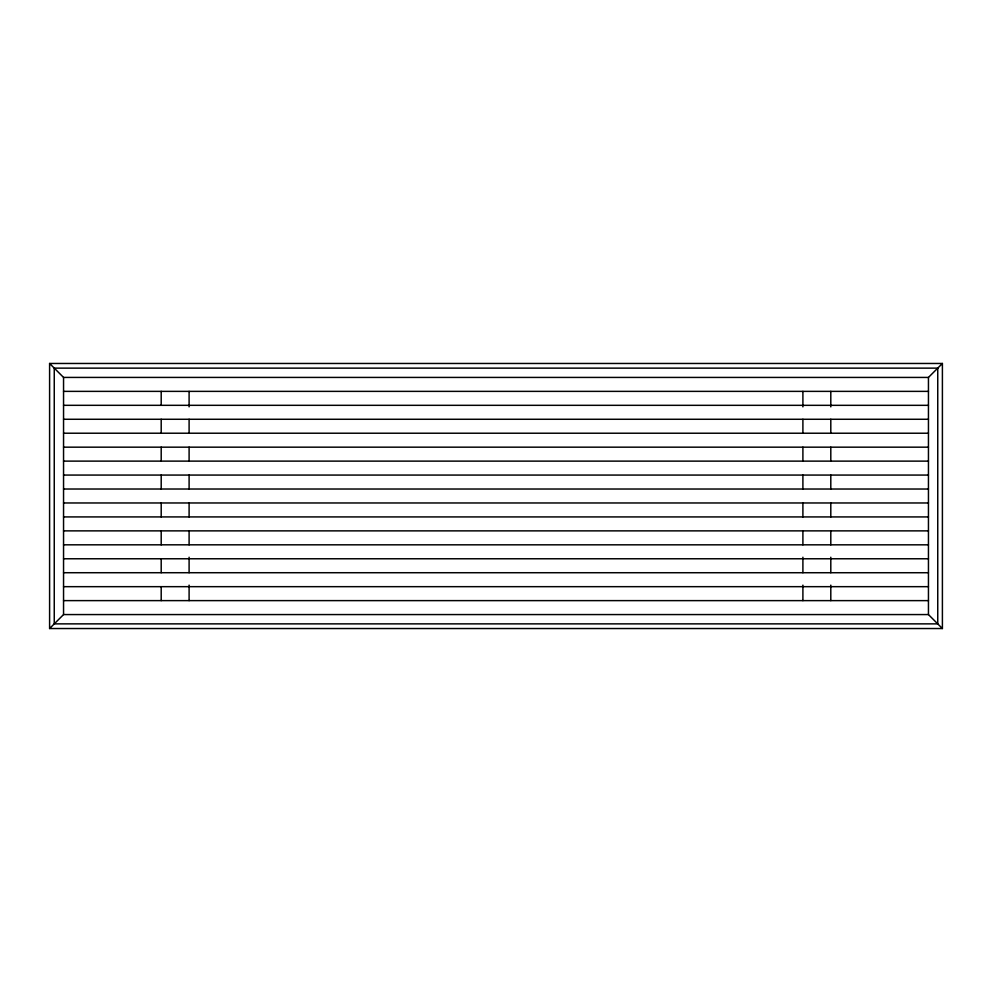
<?xml version="1.0" encoding="UTF-8"?>
<svg xmlns="http://www.w3.org/2000/svg" width="992" height="992" viewBox="0 0 992 992"><rect width="100%" height="100%" fill="white"/><g stroke="black" fill="none" stroke-linecap="round" stroke-linejoin="round"><path stroke-width="1.49" d="M49.6 628.531L63.55 614.569L928.45 614.569L942.4 628.531L942.4 363.469L49.6 363.469L49.6 628.531L942.4 628.531M49.6 363.469L63.55 377.419L928.45 377.431L942.4 363.469M63.55 391.369L928.45 391.369M63.55 405.319L928.45 405.331M63.55 419.269L928.45 419.269M63.55 433.219L928.45 433.231M63.55 447.169L928.45 447.169M63.55 461.119L928.45 461.131M63.55 475.069L928.45 475.069M63.55 489.019L928.45 489.031M63.55 502.969L928.45 502.969M63.55 516.919L928.45 516.931M63.55 530.869L928.45 530.869M63.55 544.819L928.45 544.831M63.55 558.769L928.45 558.769M63.55 572.719L928.45 572.731M63.55 586.669L928.45 586.669M63.55 600.619L928.45 600.631M928.45 377.431L928.45 614.569M830.8 391.369L830.8 406.869M830.8 419.269L830.8 433.231M830.8 447.169L830.8 461.131M830.8 475.069L830.8 489.031M830.8 502.969L830.8 516.931M830.8 530.869L830.8 544.831M830.8 557.231L830.8 572.731M830.8 585.131L830.8 600.631M802.9 391.369L802.9 406.869M802.9 419.269L802.9 433.231M802.9 447.169L802.9 461.131M802.9 475.069L802.9 489.031M802.9 502.969L802.9 516.931M802.9 530.869L802.9 544.831M802.9 557.231L802.9 572.731M802.9 585.131L802.9 600.631M189.1 391.369L189.1 406.869M189.1 419.269L189.1 433.231M189.1 447.169L189.1 461.131M189.1 475.069L189.1 489.019M189.1 502.969L189.1 516.919M189.1 530.869L189.1 544.819M189.1 557.231L189.1 572.719M189.1 585.119L189.1 600.631M161.2 391.369L161.2 405.331M161.2 419.269L161.2 433.219M161.2 447.169L161.2 461.131M161.2 475.069L161.2 489.019M161.2 502.969L161.2 516.919M161.2 530.869L161.2 544.819M161.2 558.769L161.2 572.731M161.2 586.669L161.2 600.619M63.55 377.419L63.55 614.569M937.75 368.131L54.25 368.131L54.25 623.869L937.75 623.869L937.75 368.131"/></g></svg>
